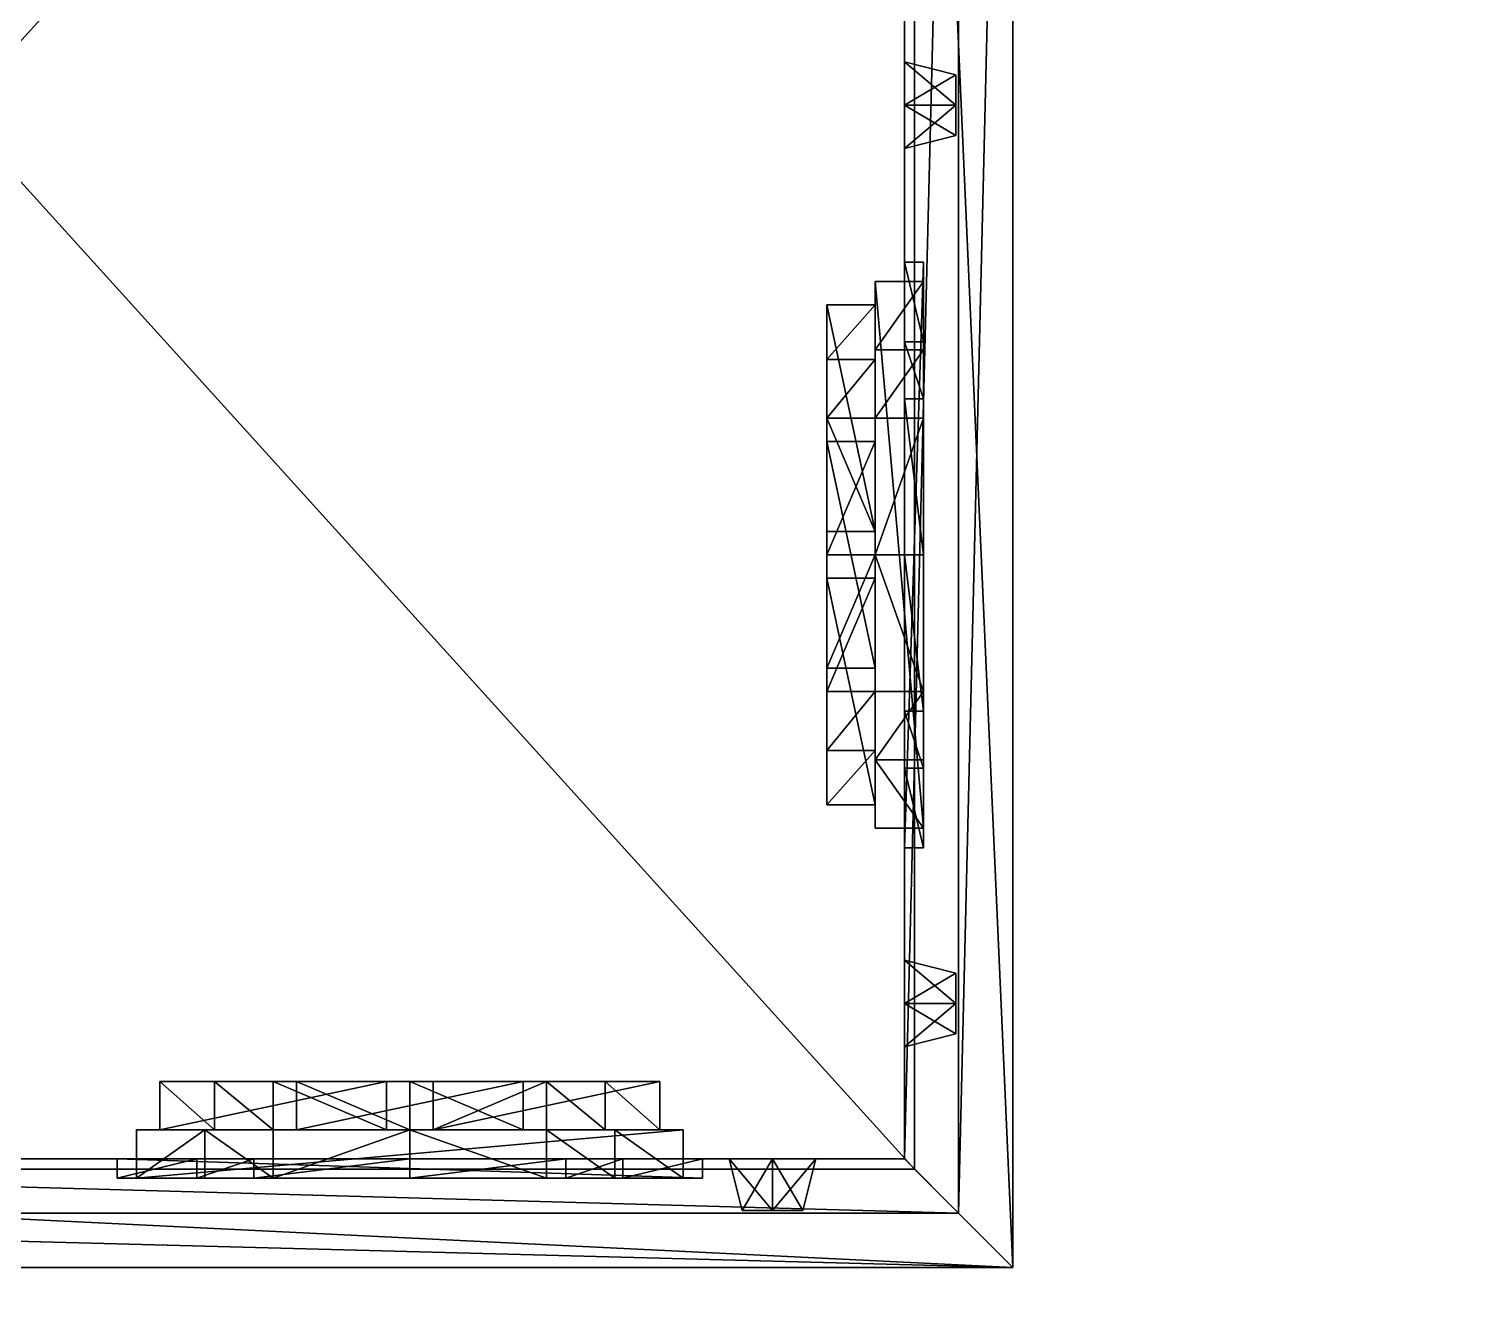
# Model space of a CAD drawing. Header units: metres. Extents: x -124 to 108, y 0 to 201.
# Drawn here: x 44.05 to 45.703, y 48.572 to 50.013 of the extents above; entities that cross this region are included whole.
import ezdxf

# ---------------------------------------------------------------- set-up
doc = ezdxf.new("R2010")
doc.units = ezdxf.units.M
doc.layers.get('0').update_dxf_attribs({"true_color": 0xff5454})

# ---------------------------------------------------------------- blocks, each defined once
blk = doc.blocks.new('embellishment_i')
for p, q in [((0.0492, 0.0984), (0.0492, 0.0837, 0.0587)), ((0, 0.0492), (0.0148, 0.0492, 0.0587)), ((0.0984, 0.0492), (0.0837, 0.0492, 0.0587)), ((0.0492, 0), (0.0492, 0.0148, 0.0587))]:
    blk.add_line(p, q)
at = {"color": 35, "true_color": 0x927150, "extrusion": (0, 0, -1)}
blk.add_circle((-0.0492, 0.0492), 0.0492, dxfattribs=at)
at = {"extrusion": (0, 3.11728e-16, -1)}
blk.add_circle((-0.0492, 0.0492, -0.0587), 0.0344, dxfattribs=at)
at = {"color": 35, "true_color": 0x927150}
mesh = blk.add_polyface(dxfattribs=at)
corners = [(0.0148, 0.0492, 0.0587), (0.0492, 0.0984), (0, 0.0492), (0.0492, 0.0837, 0.0587)]
mesh.append_faces([[corners[k] for k in face] for face in [(0, 1, 2), (1, 0, 3)]], dxfattribs={"vtx0": -1, "color": 35})
mesh = blk.add_polyface(dxfattribs=at)
corners = [(0.0492, 0.0148, 0.0587), (0.0492, 0.0837, 0.0587), (0.0148, 0.0492, 0.0587), (0.0837, 0.0492, 0.0587)]
mesh.append_faces([[corners[k] for k in face] for face in [(0, 1, 2), (1, 0, 3)]], dxfattribs={"vtx0": -1, "color": 35})
mesh = blk.add_polyface(dxfattribs=at)
corners = [(0.0492, 0.0837, 0.0587), (0.0984, 0.0492), (0.0492, 0.0984), (0.0837, 0.0492, 0.0587)]
mesh.append_faces([[corners[k] for k in face] for face in [(0, 1, 2), (1, 0, 3)]], dxfattribs={"vtx0": -1, "color": 35})
mesh = blk.add_polyface(dxfattribs=at)
corners = [(0.0492, 0.0148, 0.0587), (0, 0.0492), (0.0492, 0), (0.0148, 0.0492, 0.0587)]
mesh.append_faces([[corners[k] for k in face] for face in [(0, 1, 2), (1, 0, 3)]], dxfattribs={"vtx0": -1, "color": 35})
mesh = blk.add_polyface(dxfattribs=at)
corners = [(0.0837, 0.0492, 0.0587), (0.0492, 0), (0.0984, 0.0492), (0.0492, 0.0148, 0.0587)]
mesh.append_faces([[corners[k] for k in face] for face in [(0, 1, 2), (1, 0, 3)]], dxfattribs={"vtx0": -1, "color": 35})
blk = doc.blocks.new('window_i')
for p, q in [((0.3326, 1.5005, 0.0217), (0.1553, 1.3478, 0.0217)), ((0.3326, 1.5005), (0.1553, 1.3478)), ((0.5099, 1.3478, 0.0217), (0.3326, 1.5005, 0.0217)), ((0.5099, 1.3478), (0.3326, 1.5005)), ((0.3326, 1.5005), (0.3326, 1.5005, 0.0217)), ((0.1773, 1.3377, 0.0217), (0.3326, 1.4714, 0.0217)), ((0.1773, 1.3377, -0.0332), (0.3326, 1.4714, -0.0332)), ((0.3326, 1.4714, 0.0217), (0.4879, 1.3377, 0.0217)), ((0.3326, 1.4714, 0.0217), (0.3326, 1.4714, -0.0332)), ((0.3326, 1.4714, -0.0332), (0.4879, 1.3377, -0.0332)), ((0.3326, 1.4364, -0.0881), (0.2038, 1.3256, -0.0881)), ((0.3326, 1.4364, -0.0332), (0.2038, 1.3256, -0.0332)), ((0.4614, 1.3256, -0.0332), (0.3326, 1.4364, -0.0332)), ((0.3326, 1.4364, -0.0332), (0.3326, 1.4364, -0.0881)), ((0.4614, 1.3256, -0.0881), (0.3326, 1.4364, -0.0881)), ((0.1553, 1.3478, 0.0217), (0.1553, 1.1242, 0.0217)), ((0.1553, 1.3478), (0.1553, 1.1242)), ((0.1553, 1.3478), (0.1553, 1.3478, 0.0217)), ((0.5099, 1.1242, 0.0217), (0.5099, 1.3478, 0.0217)), ((0.5099, 1.1242), (0.5099, 1.3478)), ((0.5099, 1.3478), (0.5099, 1.3478, 0.0217)), ((0.1773, 1.3377, 0.0217), (0.1773, 1.1022, 0.0217)), ((0.1773, 1.3377, 0.0217), (0.1773, 1.3377, -0.0332)), ((0.1773, 1.3377, -0.0332), (0.1773, 1.1022, -0.0332)), ((0.2038, 1.3256, -0.0881), (0.2038, 1.1287, -0.0881)), ((0.2038, 1.3256, -0.0332), (0.2038, 1.1287, -0.0332)), ((0.2038, 1.3256, -0.0332), (0.2038, 1.3256, -0.0881)), ((0.4614, 1.3256, -0.0332), (0.4614, 1.3256, -0.0881)), ((0.4614, 1.1287, -0.0332), (0.4614, 1.3256, -0.0332)), ((0.4614, 1.1287, -0.0881), (0.4614, 1.3256, -0.0881)), ((0.4879, 1.1022, 0.0217), (0.4879, 1.3377, 0.0217)), ((0.4879, 1.3377, 0.0217), (0.4879, 1.3377, -0.0332)), ((0.4879, 1.1022, -0.0332), (0.4879, 1.3377, -0.0332)), ((0.0905, 1.1242), (0, 1.0337)), ((0.0905, 1.1242, 0.0217), (0, 1.0337, 0.0217)), ((0.0905, 1.1242), (0.0905, 1.1242, 0.0217)), ((0.1553, 1.1242), (0.0905, 1.1242)), ((0.1553, 1.1242, 0.0217), (0.0905, 1.1242, 0.0217)), ((0.1553, 1.1242), (0.1553, 1.1242, 0.0217)), ((0.2038, 1.1287, -0.0332), (0.4614, 1.1287, -0.0332)), ((0.2038, 1.1287, -0.0881), (0.4614, 1.1287, -0.0881)), ((0.2038, 1.1287, -0.0332), (0.2038, 1.1287, -0.0881)), ((0.4614, 1.1287, -0.0332), (0.4614, 1.1287, -0.0881)), ((0.5747, 1.1242, 0.0217), (0.5099, 1.1242, 0.0217)), ((0.5099, 1.1242), (0.5099, 1.1242, 0.0217)), ((0.5747, 1.1242), (0.5099, 1.1242)), ((0.6652, 1.0337, 0.0217), (0.5747, 1.1242, 0.0217)), ((0.5747, 1.1242), (0.5747, 1.1242, 0.0217)), ((0.6652, 1.0337), (0.5747, 1.1242)), ((0.0997, 1.1022, 0.0217), (0.022, 1.0246, 0.0217)), ((0.0997, 1.1022, -0.0332), (0.022, 1.0246, -0.0332)), ((0.1773, 1.1022, 0.0217), (0.0997, 1.1022, 0.0217)), ((0.1773, 1.1022, -0.0332), (0.0997, 1.1022, -0.0332)), ((0.0997, 1.1022, 0.0217), (0.0997, 1.1022, -0.0332)), ((0.1773, 1.1022, 0.0217), (0.1773, 1.1022, -0.0332)), ((0.5656, 1.1022, 0.0217), (0.4879, 1.1022, 0.0217)), ((0.4879, 1.1022, 0.0217), (0.4879, 1.1022, -0.0332)), ((0.5656, 1.1022, -0.0332), (0.4879, 1.1022, -0.0332)), ((0.5656, 1.1022, 0.0217), (0.6432, 1.0246, 0.0217)), ((0.5656, 1.1022, 0.0217), (0.5656, 1.1022, -0.0332)), ((0.5656, 1.1022, -0.0332), (0.6432, 1.0246, -0.0332)), ((0.1106, 1.0757, -0.0881), (0.0485, 1.0136, -0.0881)), ((0.1106, 1.0757, -0.0332), (0.0485, 1.0136, -0.0332)), ((0.1773, 1.0757, -0.0332), (0.1106, 1.0757, -0.0332)), ((0.1106, 1.0757, -0.0332), (0.1106, 1.0757, -0.0881)), ((0.1773, 1.0757, -0.0881), (0.1106, 1.0757, -0.0881)), ((0.1773, 1.0757, -0.0332), (0.1773, 1.0757, -0.0881)), ((0.3061, 1.0757, -0.0881), (0.1773, 1.0757, -0.0881)), ((0.3061, 1.0757, -0.0332), (0.1773, 1.0757, -0.0332)), ((0.3061, 0.1236, -0.0881), (0.3061, 1.0757, -0.0881)), ((0.3061, 1.0757, -0.0332), (0.3061, 1.0757, -0.0881)), ((0.3061, 0.1236, -0.0332), (0.3061, 1.0757, -0.0332)), ((0.3591, 1.0757, -0.0881), (0.3591, 0.1236, -0.0881)), ((0.3591, 1.0757, -0.0332), (0.3591, 1.0757, -0.0881)), ((0.4879, 1.0757, -0.0881), (0.3591, 1.0757, -0.0881)), ((0.4879, 1.0757, -0.0332), (0.3591, 1.0757, -0.0332)), ((0.5546, 1.0757, -0.0881), (0.4879, 1.0757, -0.0881)), ((0.4879, 1.0757, -0.0332), (0.4879, 1.0757, -0.0881)), ((0.5546, 1.0757, -0.0332), (0.4879, 1.0757, -0.0332)), ((0.6167, 1.0136, -0.0332), (0.5546, 1.0757, -0.0332)), ((0.5546, 1.0757, -0.0332), (0.5546, 1.0757, -0.0881)), ((0.6167, 1.0136, -0.0881), (0.5546, 1.0757, -0.0881)), ((0, 1.0337), (0, 1.0337, 0.0217)), ((0, 1.0337, 0.0217), (0, 0, 0.0217)), ((0, 1.0337), (0, 0)), ((0.6652, 0, 0.0217), (0.6652, 1.0337, 0.0217)), ((0.6652, 0), (0.6652, 1.0337)), ((0.6652, 1.0337), (0.6652, 1.0337, 0.0217)), ((0.022, 1.0246, 0.0217), (0.022, 0.0971, 0.0217)), ((0.022, 1.0246, 0.0217), (0.022, 1.0246, -0.0332)), ((0.022, 1.0246, -0.0332), (0.022, 0.0971, -0.0332)), ((0.0485, 1.0136, -0.0881), (0.0485, 0.1236, -0.0881)), ((0.0485, 1.0136, -0.0332), (0.0485, 1.0136, -0.0881)), ((0.0485, 1.0136, -0.0332), (0.0485, 0.1236, -0.0332)), ((0.6167, 1.0136, -0.0332), (0.6167, 1.0136, -0.0881)), ((0.6167, 0.1236, -0.0332), (0.6167, 1.0136, -0.0332)), ((0.6167, 0.1236, -0.0881), (0.6167, 1.0136, -0.0881)), ((0.6432, 0.0971, 0.0217), (0.6432, 1.0246, 0.0217)), ((0.6432, 1.0246, 0.0217), (0.6432, 1.0246, -0.0332)), ((0.6432, 0.0971, -0.0332), (0.6432, 1.0246, -0.0332)), ((0.0485, 0.1236, -0.0881), (0.3061, 0.1236, -0.0881)), ((0.0485, 0.1236, -0.0332), (0.3061, 0.1236, -0.0332)), ((0.0485, 0.1236, -0.0332), (0.0485, 0.1236, -0.0881)), ((0.3061, 0.1236, -0.0332), (0.3061, 0.1236, -0.0881)), ((0.3591, 0.1236, -0.0332), (0.3591, 0.1236, -0.0881)), ((0.3591, 0.1236, -0.0881), (0.6167, 0.1236, -0.0881)), ((0.3591, 0.1236, -0.0332), (0.6167, 0.1236, -0.0332)), ((0.6167, 0.1236, -0.0332), (0.6167, 0.1236, -0.0881)), ((0.022, 0.0971, 0.0217), (0.6432, 0.0971, 0.0217)), ((0.022, 0.0971, 0.0217), (0.022, 0.0971, -0.0332)), ((0.022, 0.0971, -0.0332), (0.6432, 0.0971, -0.0332)), ((0.6432, 0.0971, 0.0217), (0.6432, 0.0971, -0.0332)), ((0, 0, 0.0217), (0.6652, 0, 0.0217)), ((0, 0), (0, 0, 0.0217)), ((0, 0), (0.6652, 0)), ((0.6652, 0), (0.6652, 0, 0.0217))]:
    blk.add_line(p, q)
at = {"color": 29, "true_color": 0x423123}
blk.add_line((0.3591, 1.0757, -0.0332), (0.3591, 0.1236, -0.0332), dxfattribs=at)
at = {"color": 45, "true_color": 0xaa8f5f}
mesh = blk.add_polyface(dxfattribs=at)
corners = [(0, 0, 0.0217), (0.022, 0.0971, 0.0217), (0, 1.0337, 0.0217), (0.6652, 0, 0.0217), (0.6432, 0.0971, 0.0217), (0.6432, 1.0246, 0.0217), (0.4879, 1.1022, 0.0217), (0.5099, 1.1242, 0.0217), (0.4879, 1.3377, 0.0217), (0.5656, 1.1022, 0.0217), (0.5747, 1.1242, 0.0217), (0.6652, 1.0337, 0.0217), (0.022, 1.0246, 0.0217), (0.0905, 1.1242, 0.0217), (0.0997, 1.1022, 0.0217), (0.1553, 1.1242, 0.0217), (0.1773, 1.1022, 0.0217), (0.1553, 1.3478, 0.0217), (0.1773, 1.3377, 0.0217), (0.3326, 1.5005, 0.0217), (0.3326, 1.4714, 0.0217), (0.5099, 1.3478, 0.0217)]
mesh.append_faces([[corners[k] for k in face] for face in [(0, 1, 2), (1, 3, 4), (4, 3, 5), (6, 7, 8), (7, 9, 10), (10, 5, 11), (11, 5, 3), (2, 12, 13), (12, 2, 1), (13, 14, 15), (15, 16, 17), (17, 18, 19), (19, 8, 21), (21, 8, 7)]], dxfattribs={"vtx0": -1, "vtx1": -1, "color": 45})
mesh.append_faces([[corners[k] for k in face] for face in [(1, 0, 3), (7, 6, 9), (10, 9, 5), (13, 12, 14), (15, 14, 16), (17, 16, 18), (19, 18, 20), (19, 20, 8)]], dxfattribs={"vtx0": -1, "vtx2": -1, "color": 45})
mesh = blk.add_polyface(dxfattribs=at)
corners = [(0.1553, 1.3478, 0.0217), (0.3326, 1.5005), (0.1553, 1.3478), (0.3326, 1.5005, 0.0217)]
mesh.append_faces([[corners[k] for k in face] for face in [(0, 1, 2), (1, 0, 3)]], dxfattribs={"vtx0": -1, "color": 45})
mesh = blk.add_polyface(dxfattribs=at)
corners = [(0.3326, 1.5005, 0.0217), (0.5099, 1.3478), (0.3326, 1.5005), (0.5099, 1.3478, 0.0217)]
mesh.append_faces([[corners[k] for k in face] for face in [(0, 1, 2), (1, 0, 3)]], dxfattribs={"vtx0": -1, "color": 45})
at = {"color": 29, "true_color": 0x423123}
mesh = blk.add_polyface(dxfattribs=at)
corners = [(0.0485, 1.0136, -0.0332), (0.0997, 1.1022, -0.0332), (0.022, 1.0246, -0.0332), (0.1106, 1.0757, -0.0332), (0.1773, 1.1022, -0.0332), (0.1773, 1.0757, -0.0332), (0.3061, 1.0757, -0.0332), (0.2038, 1.1287, -0.0332), (0.1773, 1.3377, -0.0332), (0.4614, 1.1287, -0.0332), (0.3591, 1.0757, -0.0332), (0.3591, 0.1236, -0.0332), (0.4879, 1.0757, -0.0332), (0.4614, 1.3256, -0.0332), (0.022, 0.0971, -0.0332), (0.0485, 0.1236, -0.0332), (0.6432, 0.0971, -0.0332), (0.3061, 0.1236, -0.0332), (0.6167, 0.1236, -0.0332), (0.6167, 1.0136, -0.0332), (0.5546, 1.0757, -0.0332), (0.4879, 1.1022, -0.0332), (0.5656, 1.1022, -0.0332), (0.6432, 1.0246, -0.0332), (0.2038, 1.3256, -0.0332), (0.3326, 1.4714, -0.0332), (0.3326, 1.4364, -0.0332), (0.4879, 1.3377, -0.0332)]
mesh.append_faces([[corners[k] for k in face] for face in [(1, 3, 4), (4, 7, 8), (7, 6, 9), (10, 6, 11), (9, 12, 13), (14, 15, 2), (15, 16, 17), (17, 11, 6), (11, 16, 18), (18, 16, 19), (20, 21, 12), (21, 20, 22), (22, 19, 23), (23, 19, 16), (8, 24, 25), (24, 8, 7), (25, 13, 27), (27, 12, 21)]], dxfattribs={"vtx0": -1, "vtx1": -1, "color": 29})
mesh.append_faces([[corners[k] for k in face] for face in [(4, 6, 7), (9, 6, 10), (17, 16, 11), (27, 13, 12)]], dxfattribs={"vtx0": -1, "vtx1": -1, "vtx2": -1, "color": 29})
mesh.append_faces([[corners[k] for k in face] for face in [(0, 1, 2), (1, 0, 3), (4, 3, 5), (4, 5, 6), (9, 10, 12), (15, 14, 16), (2, 15, 0), (22, 20, 19), (25, 24, 26), (25, 26, 13)]], dxfattribs={"vtx0": -1, "vtx2": -1, "color": 29})
at = {"color": 45, "true_color": 0xaa8f5f}
mesh = blk.add_polyface(dxfattribs=at)
corners = [(0.3326, 1.4714, -0.0332), (0.1773, 1.3377, 0.0217), (0.1773, 1.3377, -0.0332), (0.3326, 1.4714, 0.0217)]
mesh.append_faces([[corners[k] for k in face] for face in [(0, 1, 2), (1, 0, 3)]], dxfattribs={"vtx0": -1, "color": 45})
mesh = blk.add_polyface(dxfattribs=at)
corners = [(0.4879, 1.3377, 0.0217), (0.3326, 1.4714, -0.0332), (0.4879, 1.3377, -0.0332), (0.3326, 1.4714, 0.0217)]
mesh.append_faces([[corners[k] for k in face] for face in [(0, 1, 2), (1, 0, 3)]], dxfattribs={"vtx0": -1, "color": 45})
at = {"color": 28, "true_color": 0x130f0a}
mesh = blk.add_polyface(dxfattribs=at)
corners = [(0.4614, 1.1287, -0.0881), (0.2038, 1.3256, -0.0881), (0.2038, 1.1287, -0.0881), (0.3326, 1.4364, -0.0881), (0.4614, 1.3256, -0.0881)]
mesh.append_faces([[corners[k] for k in face] for face in [(0, 1, 2), (3, 0, 4)]], dxfattribs={"vtx0": -1, "color": 28})
mesh.append_faces([[corners[k] for k in face] for face in [(1, 0, 3)]], dxfattribs={"vtx0": -1, "vtx1": -1, "color": 28})
at = {"color": 29, "true_color": 0x423123}
mesh = blk.add_polyface(dxfattribs=at)
corners = [(0.3326, 1.4364, -0.0332), (0.2038, 1.3256, -0.0881), (0.3326, 1.4364, -0.0881), (0.2038, 1.3256, -0.0332)]
mesh.append_faces([[corners[k] for k in face] for face in [(0, 1, 2), (1, 0, 3)]], dxfattribs={"vtx0": -1, "color": 29})
mesh = blk.add_polyface(dxfattribs=at)
corners = [(0.4614, 1.3256, -0.0332), (0.3326, 1.4364, -0.0881), (0.4614, 1.3256, -0.0881), (0.3326, 1.4364, -0.0332)]
mesh.append_faces([[corners[k] for k in face] for face in [(0, 1, 2), (1, 0, 3)]], dxfattribs={"vtx0": -1, "color": 29})
at = {"color": 45, "true_color": 0xaa8f5f}
mesh = blk.add_polyface(dxfattribs=at)
corners = [(0.1553, 1.3478, 0.0217), (0.1553, 1.1242), (0.1553, 1.1242, 0.0217), (0.1553, 1.3478)]
mesh.append_faces([[corners[k] for k in face] for face in [(0, 1, 2), (1, 0, 3)]], dxfattribs={"vtx0": -1, "color": 45})
mesh = blk.add_polyface(dxfattribs=at)
corners = [(0.5099, 1.3478), (0.5099, 1.1242, 0.0217), (0.5099, 1.1242), (0.5099, 1.3478, 0.0217)]
mesh.append_faces([[corners[k] for k in face] for face in [(0, 1, 2), (1, 0, 3)]], dxfattribs={"vtx0": -1, "color": 45})
mesh = blk.add_polyface(dxfattribs=at)
corners = [(0.1773, 1.3377, -0.0332), (0.1773, 1.1022, 0.0217), (0.1773, 1.1022, -0.0332), (0.1773, 1.3377, 0.0217)]
mesh.append_faces([[corners[k] for k in face] for face in [(0, 1, 2), (1, 0, 3)]], dxfattribs={"vtx0": -1, "color": 45})
at = {"color": 29, "true_color": 0x423123}
mesh = blk.add_polyface(dxfattribs=at)
corners = [(0.2038, 1.3256, -0.0881), (0.2038, 1.1287, -0.0332), (0.2038, 1.1287, -0.0881), (0.2038, 1.3256, -0.0332)]
mesh.append_faces([[corners[k] for k in face] for face in [(0, 1, 2), (1, 0, 3)]], dxfattribs={"vtx0": -1, "color": 29})
mesh = blk.add_polyface(dxfattribs=at)
corners = [(0.4614, 1.3256, -0.0332), (0.4614, 1.1287, -0.0881), (0.4614, 1.1287, -0.0332), (0.4614, 1.3256, -0.0881)]
mesh.append_faces([[corners[k] for k in face] for face in [(0, 1, 2), (1, 0, 3)]], dxfattribs={"vtx0": -1, "color": 29})
at = {"color": 45, "true_color": 0xaa8f5f}
mesh = blk.add_polyface(dxfattribs=at)
corners = [(0.4879, 1.3377, 0.0217), (0.4879, 1.1022, -0.0332), (0.4879, 1.1022, 0.0217), (0.4879, 1.3377, -0.0332)]
mesh.append_faces([[corners[k] for k in face] for face in [(0, 1, 2), (1, 0, 3)]], dxfattribs={"vtx0": -1, "color": 45})
mesh = blk.add_polyface(dxfattribs=at)
corners = [(0, 1.0337, 0.0217), (0.0905, 1.1242), (0, 1.0337), (0.0905, 1.1242, 0.0217)]
mesh.append_faces([[corners[k] for k in face] for face in [(0, 1, 2), (1, 0, 3)]], dxfattribs={"vtx0": -1, "color": 45})
mesh = blk.add_polyface(dxfattribs=at)
corners = [(0.0905, 1.1242, 0.0217), (0.1553, 1.1242), (0.0905, 1.1242), (0.1553, 1.1242, 0.0217)]
mesh.append_faces([[corners[k] for k in face] for face in [(0, 1, 2), (1, 0, 3)]], dxfattribs={"vtx0": -1, "color": 45})
at = {"color": 29, "true_color": 0x423123}
mesh = blk.add_polyface(dxfattribs=at)
corners = [(0.2038, 1.1287, -0.0332), (0.4614, 1.1287, -0.0881), (0.2038, 1.1287, -0.0881), (0.4614, 1.1287, -0.0332)]
mesh.append_faces([[corners[k] for k in face] for face in [(0, 1, 2), (1, 0, 3)]], dxfattribs={"vtx0": -1, "color": 29})
at = {"color": 45, "true_color": 0xaa8f5f}
mesh = blk.add_polyface(dxfattribs=at)
corners = [(0.5099, 1.1242, 0.0217), (0.5747, 1.1242), (0.5099, 1.1242), (0.5747, 1.1242, 0.0217)]
mesh.append_faces([[corners[k] for k in face] for face in [(0, 1, 2), (1, 0, 3)]], dxfattribs={"vtx0": -1, "color": 45})
mesh = blk.add_polyface(dxfattribs=at)
corners = [(0.5747, 1.1242, 0.0217), (0.6652, 1.0337), (0.5747, 1.1242), (0.6652, 1.0337, 0.0217)]
mesh.append_faces([[corners[k] for k in face] for face in [(0, 1, 2), (1, 0, 3)]], dxfattribs={"vtx0": -1, "color": 45})
mesh = blk.add_polyface(dxfattribs=at)
corners = [(0.0997, 1.1022, -0.0332), (0.022, 1.0246, 0.0217), (0.022, 1.0246, -0.0332), (0.0997, 1.1022, 0.0217)]
mesh.append_faces([[corners[k] for k in face] for face in [(0, 1, 2), (1, 0, 3)]], dxfattribs={"vtx0": -1, "color": 45})
mesh = blk.add_polyface(dxfattribs=at)
corners = [(0.1773, 1.1022, 0.0217), (0.0997, 1.1022, -0.0332), (0.1773, 1.1022, -0.0332), (0.0997, 1.1022, 0.0217)]
mesh.append_faces([[corners[k] for k in face] for face in [(0, 1, 2), (1, 0, 3)]], dxfattribs={"vtx0": -1, "color": 45})
mesh = blk.add_polyface(dxfattribs=at)
corners = [(0.5656, 1.1022, 0.0217), (0.4879, 1.1022, -0.0332), (0.5656, 1.1022, -0.0332), (0.4879, 1.1022, 0.0217)]
mesh.append_faces([[corners[k] for k in face] for face in [(0, 1, 2), (1, 0, 3)]], dxfattribs={"vtx0": -1, "color": 45})
mesh = blk.add_polyface(dxfattribs=at)
corners = [(0.6432, 1.0246, 0.0217), (0.5656, 1.1022, -0.0332), (0.6432, 1.0246, -0.0332), (0.5656, 1.1022, 0.0217)]
mesh.append_faces([[corners[k] for k in face] for face in [(0, 1, 2), (1, 0, 3)]], dxfattribs={"vtx0": -1, "color": 45})
at = {"color": 28, "true_color": 0x130f0a}
mesh = blk.add_polyface(dxfattribs=at)
corners = [(0.3061, 0.1236, -0.0881), (0.0485, 1.0136, -0.0881), (0.0485, 0.1236, -0.0881), (0.1106, 1.0757, -0.0881), (0.1773, 1.0757, -0.0881), (0.3061, 1.0757, -0.0881)]
mesh.append_faces([[corners[k] for k in face] for face in [(0, 1, 2), (4, 0, 5)]], dxfattribs={"vtx0": -1, "color": 28})
mesh.append_faces([[corners[k] for k in face] for face in [(1, 0, 3), (3, 0, 4)]], dxfattribs={"vtx0": -1, "vtx1": -1, "color": 28})
at = {"color": 29, "true_color": 0x423123}
mesh = blk.add_polyface(dxfattribs=at)
corners = [(0.1106, 1.0757, -0.0332), (0.0485, 1.0136, -0.0881), (0.1106, 1.0757, -0.0881), (0.0485, 1.0136, -0.0332)]
mesh.append_faces([[corners[k] for k in face] for face in [(0, 1, 2), (1, 0, 3)]], dxfattribs={"vtx0": -1, "color": 29})
mesh = blk.add_polyface(dxfattribs=at)
corners = [(0.1773, 1.0757, -0.0332), (0.1106, 1.0757, -0.0881), (0.1773, 1.0757, -0.0881), (0.1106, 1.0757, -0.0332)]
mesh.append_faces([[corners[k] for k in face] for face in [(0, 1, 2), (1, 0, 3)]], dxfattribs={"vtx0": -1, "color": 29})
mesh = blk.add_polyface(dxfattribs=at)
corners = [(0.3061, 1.0757, -0.0332), (0.1773, 1.0757, -0.0881), (0.3061, 1.0757, -0.0881), (0.1773, 1.0757, -0.0332)]
mesh.append_faces([[corners[k] for k in face] for face in [(0, 1, 2), (1, 0, 3)]], dxfattribs={"vtx0": -1, "color": 29})
mesh = blk.add_polyface(dxfattribs=at)
corners = [(0.3061, 1.0757, -0.0332), (0.3061, 0.1236, -0.0881), (0.3061, 0.1236, -0.0332), (0.3061, 1.0757, -0.0881)]
mesh.append_faces([[corners[k] for k in face] for face in [(0, 1, 2), (1, 0, 3)]], dxfattribs={"vtx0": -1, "color": 29})
mesh = blk.add_polyface(dxfattribs=at)
corners = [(0.3591, 1.0757, -0.0881), (0.3591, 0.1236, -0.0332), (0.3591, 0.1236, -0.0881), (0.3591, 1.0757, -0.0332)]
mesh.append_faces([[corners[k] for k in face] for face in [(0, 1, 2), (1, 0, 3)]], dxfattribs={"vtx0": -1, "color": 29})
at = {"color": 28, "true_color": 0x130f0a}
mesh = blk.add_polyface(dxfattribs=at)
corners = [(0.6167, 0.1236, -0.0881), (0.3591, 1.0757, -0.0881), (0.3591, 0.1236, -0.0881), (0.4879, 1.0757, -0.0881), (0.5546, 1.0757, -0.0881), (0.6167, 1.0136, -0.0881)]
mesh.append_faces([[corners[k] for k in face] for face in [(0, 1, 2), (4, 0, 5)]], dxfattribs={"vtx0": -1, "color": 28})
mesh.append_faces([[corners[k] for k in face] for face in [(1, 0, 3), (3, 0, 4)]], dxfattribs={"vtx0": -1, "vtx1": -1, "color": 28})
at = {"color": 29, "true_color": 0x423123}
mesh = blk.add_polyface(dxfattribs=at)
corners = [(0.4879, 1.0757, -0.0881), (0.3591, 1.0757, -0.0332), (0.3591, 1.0757, -0.0881), (0.4879, 1.0757, -0.0332)]
mesh.append_faces([[corners[k] for k in face] for face in [(0, 1, 2), (1, 0, 3)]], dxfattribs={"vtx0": -1, "color": 29})
mesh = blk.add_polyface(dxfattribs=at)
corners = [(0.5546, 1.0757, -0.0332), (0.4879, 1.0757, -0.0881), (0.5546, 1.0757, -0.0881), (0.4879, 1.0757, -0.0332)]
mesh.append_faces([[corners[k] for k in face] for face in [(0, 1, 2), (1, 0, 3)]], dxfattribs={"vtx0": -1, "color": 29})
mesh = blk.add_polyface(dxfattribs=at)
corners = [(0.6167, 1.0136, -0.0332), (0.5546, 1.0757, -0.0881), (0.6167, 1.0136, -0.0881), (0.5546, 1.0757, -0.0332)]
mesh.append_faces([[corners[k] for k in face] for face in [(0, 1, 2), (1, 0, 3)]], dxfattribs={"vtx0": -1, "color": 29})
at = {"color": 45, "true_color": 0xaa8f5f}
mesh = blk.add_polyface(dxfattribs=at)
corners = [(0, 1.0337, 0.0217), (0, 0), (0, 0, 0.0217), (0, 1.0337)]
mesh.append_faces([[corners[k] for k in face] for face in [(0, 1, 2), (1, 0, 3)]], dxfattribs={"vtx0": -1, "color": 45})
mesh = blk.add_polyface(dxfattribs=at)
corners = [(0.6652, 1.0337), (0.6652, 0, 0.0217), (0.6652, 0), (0.6652, 1.0337, 0.0217)]
mesh.append_faces([[corners[k] for k in face] for face in [(0, 1, 2), (1, 0, 3)]], dxfattribs={"vtx0": -1, "color": 45})
mesh = blk.add_polyface(dxfattribs=at)
corners = [(0.022, 1.0246, -0.0332), (0.022, 0.0971, 0.0217), (0.022, 0.0971, -0.0332), (0.022, 1.0246, 0.0217)]
mesh.append_faces([[corners[k] for k in face] for face in [(0, 1, 2), (1, 0, 3)]], dxfattribs={"vtx0": -1, "color": 45})
at = {"color": 29, "true_color": 0x423123}
mesh = blk.add_polyface(dxfattribs=at)
corners = [(0.0485, 1.0136, -0.0881), (0.0485, 0.1236, -0.0332), (0.0485, 0.1236, -0.0881), (0.0485, 1.0136, -0.0332)]
mesh.append_faces([[corners[k] for k in face] for face in [(0, 1, 2), (1, 0, 3)]], dxfattribs={"vtx0": -1, "color": 29})
mesh = blk.add_polyface(dxfattribs=at)
corners = [(0.6167, 1.0136, -0.0332), (0.6167, 0.1236, -0.0881), (0.6167, 0.1236, -0.0332), (0.6167, 1.0136, -0.0881)]
mesh.append_faces([[corners[k] for k in face] for face in [(0, 1, 2), (1, 0, 3)]], dxfattribs={"vtx0": -1, "color": 29})
at = {"color": 45, "true_color": 0xaa8f5f}
mesh = blk.add_polyface(dxfattribs=at)
corners = [(0.6432, 1.0246, 0.0217), (0.6432, 0.0971, -0.0332), (0.6432, 0.0971, 0.0217), (0.6432, 1.0246, -0.0332)]
mesh.append_faces([[corners[k] for k in face] for face in [(0, 1, 2), (1, 0, 3)]], dxfattribs={"vtx0": -1, "color": 45})
at = {"color": 29, "true_color": 0x423123}
mesh = blk.add_polyface(dxfattribs=at)
corners = [(0.0485, 0.1236, -0.0332), (0.3061, 0.1236, -0.0881), (0.0485, 0.1236, -0.0881), (0.3061, 0.1236, -0.0332)]
mesh.append_faces([[corners[k] for k in face] for face in [(0, 1, 2), (1, 0, 3)]], dxfattribs={"vtx0": -1, "color": 29})
mesh = blk.add_polyface(dxfattribs=at)
corners = [(0.3591, 0.1236, -0.0332), (0.6167, 0.1236, -0.0881), (0.3591, 0.1236, -0.0881), (0.6167, 0.1236, -0.0332)]
mesh.append_faces([[corners[k] for k in face] for face in [(0, 1, 2), (1, 0, 3)]], dxfattribs={"vtx0": -1, "color": 29})
at = {"color": 45, "true_color": 0xaa8f5f}
mesh = blk.add_polyface(dxfattribs=at)
corners = [(0.022, 0.0971, 0.0217), (0.6432, 0.0971, -0.0332), (0.022, 0.0971, -0.0332), (0.6432, 0.0971, 0.0217)]
mesh.append_faces([[corners[k] for k in face] for face in [(0, 1, 2), (1, 0, 3)]], dxfattribs={"vtx0": -1, "color": 45})
mesh = blk.add_polyface(dxfattribs=at)
corners = [(0.6652, 0, 0.0217), (0, 0), (0.6652, 0), (0, 0, 0.0217)]
mesh.append_faces([[corners[k] for k in face] for face in [(0, 1, 2), (1, 0, 3)]], dxfattribs={"vtx0": -1, "color": 45})
blk = doc.blocks.new('roof_element_ii')
at = {"color": 35, "true_color": 0x927150}
for p, q in [((2.4008, 0, 1.8177), (2.4008, 2.6278, 1.8177)), ((2.4008, 0, 1.8939), (2.4008, 2.6278, 1.8939)), ((2.3392, 0.0616, 1.8177), (2.3392, 2.5662, 1.8177)), ((2.3392, 0.0616, 1.7179), (2.3392, 2.5662, 1.7179)), ((2.289, 0.1118, 1.8304), (2.289, 2.516, 1.8304)), ((2.289, 0.1118, 1.8939), (2.289, 2.516, 1.8939)), ((2.2775, 0.1233, 1.7179), (2.2775, 2.5045, 1.7179)), ((0.1233, 0.1233, 1.7179), (2.2775, 0.1233, 1.7179)), ((0.1118, 0.1118, 1.8304), (2.289, 0.1118, 1.8304)), ((0.1118, 0.1118, 1.8939), (2.289, 0.1118, 1.8939)), ((2.289, 0.1118, 1.8939), (2.289, 0.1118, 1.8304)), ((0.0616, 0.0616, 1.7179), (2.3392, 0.0616, 1.7179)), ((0.0616, 0.0616, 1.8177), (2.3392, 0.0616, 1.8177)), ((2.3392, 0.0616, 1.7179), (2.3392, 0.0616, 1.8177)), ((0, 0, 1.8939), (2.4008, 0, 1.8939)), ((0, 0, 1.8177), (2.4008, 0, 1.8177)), ((2.4008, 0, 1.8177), (2.4008, 0, 1.8939))]:
    blk.add_line(p, q, dxfattribs=at)
for p, q in [((2.2775, 2.5045), (2.2775, 0.1233)), ((2.2775, 0.1233), (0.1233, 0.1233)), ((2.2775, 0.1233), (2.2775, 0.1233, 1.7179))]:
    blk.add_line(p, q)
at = {"extrusion": (1, 0, 0)}
for p in [(1.2716, 1.5637, 2.2775), (1.2716, 1.2208, 2.2775), (0.2508, 1.5621, 2.2775), (0.2508, 1.2208, 2.2775)]:
    blk.add_blockref('embellishment_i', p, dxfattribs=at)
at = {"extrusion": (1, 5.55112e-16, 0), "rotation": 360}
blk.add_blockref('window_i', (0.477, 0.208, 2.2775), dxfattribs=at)
at = {"extrusion": (-1.11022e-16, -1, -9.86076e-32), "rotation": 360}
blk.add_blockref('window_i', (1.3827, 0.208, -0.1233), dxfattribs=at)
at = {"extrusion": (0, -1, 0)}
for p in [(2.0784, 1.2208, -0.1233), (2.0784, 1.565, -0.1233)]:
    blk.add_blockref('embellishment_i', p, dxfattribs=at)
at = {"color": 35, "true_color": 0x927150}
mesh = blk.add_polyface(dxfattribs=at)
corners = [(0, 2.6278, 1.8177), (0.0616, 2.5662, 1.8177), (0, 0, 1.8177), (2.4008, 2.6278, 1.8177), (2.3392, 2.5662, 1.8177), (2.3392, 0.0616, 1.8177), (0.0616, 0.0616, 1.8177), (2.4008, 0, 1.8177)]
mesh.append_faces([[corners[k] for k in face] for face in [(0, 1, 2), (1, 3, 4), (4, 3, 5), (2, 6, 7), (6, 2, 1), (7, 5, 3)]], dxfattribs={"vtx0": -1, "vtx1": -1, "color": 35})
mesh.append_faces([[corners[k] for k in face] for face in [(1, 0, 3), (7, 6, 5)]], dxfattribs={"vtx0": -1, "vtx2": -1, "color": 35})
mesh = blk.add_polyface(dxfattribs=at)
corners = [(0, 0, 1.8939), (0.1118, 0.1118, 1.8939), (0, 2.6278, 1.8939), (2.4008, 0, 1.8939), (2.289, 0.1118, 1.8939), (2.289, 2.516, 1.8939), (0.1118, 2.516, 1.8939), (2.4008, 2.6278, 1.8939)]
mesh.append_faces([[corners[k] for k in face] for face in [(0, 1, 2), (1, 3, 4), (4, 3, 5), (2, 6, 7), (6, 2, 1), (7, 5, 3)]], dxfattribs={"vtx0": -1, "vtx1": -1, "color": 35})
mesh.append_faces([[corners[k] for k in face] for face in [(1, 0, 3), (7, 6, 5)]], dxfattribs={"vtx0": -1, "vtx2": -1, "color": 35})
mesh = blk.add_polyface(dxfattribs=at)
corners = [(2.4008, 2.6278, 1.8177), (2.4008, 0, 1.8939), (2.4008, 0, 1.8177), (2.4008, 2.6278, 1.8939)]
mesh.append_faces([[corners[k] for k in face] for face in [(0, 1, 2), (1, 0, 3)]], dxfattribs={"vtx0": -1, "color": 35})
mesh = blk.add_polyface(dxfattribs=at)
corners = [(0.0616, 2.5662, 1.7179), (0.1233, 2.5045, 1.7179), (0.0616, 0.0616, 1.7179), (2.3392, 2.5662, 1.7179), (2.2775, 2.5045, 1.7179), (2.2775, 0.1233, 1.7179), (0.1233, 0.1233, 1.7179), (2.3392, 0.0616, 1.7179)]
mesh.append_faces([[corners[k] for k in face] for face in [(0, 1, 2), (1, 3, 4), (4, 3, 5), (2, 6, 7), (6, 2, 1), (7, 5, 3)]], dxfattribs={"vtx0": -1, "vtx1": -1, "color": 35})
mesh.append_faces([[corners[k] for k in face] for face in [(1, 0, 3), (7, 6, 5)]], dxfattribs={"vtx0": -1, "vtx2": -1, "color": 35})
mesh = blk.add_polyface(dxfattribs=at)
corners = [(2.3392, 2.5662, 1.7179), (2.3392, 0.0616, 1.8177), (2.3392, 0.0616, 1.7179), (2.3392, 2.5662, 1.8177)]
mesh.append_faces([[corners[k] for k in face] for face in [(0, 1, 2), (1, 0, 3)]], dxfattribs={"vtx0": -1, "color": 35})
at = {"color": 45, "true_color": 0xaa8f5f}
mesh = blk.add_polyface(dxfattribs=at)
corners = [(2.289, 0.1118, 1.8304), (0.1118, 2.516, 1.8304), (0.1118, 0.1118, 1.8304), (2.289, 2.516, 1.8304)]
mesh.append_faces([[corners[k] for k in face] for face in [(0, 1, 2), (1, 0, 3)]], dxfattribs={"vtx0": -1, "color": 45})
at = {"color": 35, "true_color": 0x927150}
mesh = blk.add_polyface(dxfattribs=at)
corners = [(2.289, 2.516, 1.8939), (2.289, 0.1118, 1.8304), (2.289, 0.1118, 1.8939), (2.289, 2.516, 1.8304)]
mesh.append_faces([[corners[k] for k in face] for face in [(0, 1, 2), (1, 0, 3)]], dxfattribs={"vtx0": -1, "color": 35})
at = {"color": 253, "true_color": 0xc0ab91}
mesh = blk.add_polyface(dxfattribs=at)
corners = [(2.2775, 2.5045), (0.1233, 0.1233), (0.1233, 2.5045), (2.2775, 0.1233)]
mesh.append_faces([[corners[k] for k in face] for face in [(0, 1, 2), (1, 0, 3)]], dxfattribs={"vtx0": -1, "color": 253})
mesh = blk.add_polyface(dxfattribs=at)
corners = [(2.2775, 1.0517, 1.3323), (2.2775, 0.987, 1.5558), (2.2775, 0.987, 1.3323), (2.2775, 2.0296, 1.3323), (2.2775, 1.9649, 1.5558), (2.2775, 1.9649, 1.3323), (2.2775, 0.1233), (2.2775, 0.477, 0.208), (2.2775, 0.1233, 1.7179), (2.2775, 2.5045), (2.2775, 0.2508, 1.27), (2.2775, 0.3001, 1.2208), (2.2775, 0.3493, 1.27), (2.2775, 0.3493, 1.6113), (2.2775, 1.1422, 0.208), (2.2775, 1.4549, 0.208), (2.2775, 1.1422, 1.2417), (2.2775, 1.2716, 1.27), (2.2775, 1.3208, 1.2208), (2.2775, 1.37, 1.27), (2.2775, 1.37, 1.6129), (2.2775, 2.1201, 0.208), (2.2775, 2.1201, 1.2417), (2.2775, 2.1654, 1.6129), (2.2775, 2.3606, 1.6129), (2.2775, 2.4098, 1.5637), (2.2775, 2.4591, 1.6129), (2.2775, 0.8096, 1.7085), (2.2775, 2.5045, 1.7179), (2.2775, 0.3001, 1.6605), (2.2775, 0.2508, 1.6113), (2.2775, 0.6323, 1.5558), (2.2775, 0.477, 1.2417), (2.2775, 0.5676, 1.3323), (2.2775, 0.6323, 1.3323), (2.2775, 1.7875, 1.7085), (2.2775, 1.3208, 1.6621), (2.2775, 1.2716, 1.6129), (2.2775, 1.6102, 1.5558), (2.2775, 1.4549, 1.2417), (2.2775, 1.5455, 1.3323), (2.2775, 1.6102, 1.3323), (2.2775, 2.1162, 1.6621), (2.2775, 2.0669, 1.6129), (2.2775, 2.4098, 1.6621), (2.2775, 2.1162, 1.5637), (2.2775, 1.3208, 1.3192), (2.2775, 1.3208, 1.5637), (2.2775, 0.3001, 1.3192), (2.2775, 0.3001, 1.5621)]
mesh.append_faces([[corners[k] for k in face] for face in [(0, 1, 2), (3, 4, 5), (31, 33, 34), (38, 40, 41)]], dxfattribs={"vtx0": -1, "color": 253})
mesh.append_faces([[corners[k] for k in face] for face in [(6, 7, 8), (10, 7, 11), (11, 7, 12), (7, 9, 14), (14, 15, 16), (17, 15, 18), (18, 15, 19), (15, 9, 21), (21, 9, 22), (24, 9, 25), (25, 9, 26), (8, 27, 28), (29, 8, 30), (27, 13, 31), (32, 13, 7), (36, 1, 37), (35, 20, 38), (39, 20, 15), (42, 4, 43), (44, 23, 24), (28, 26, 9), (22, 43, 3), (43, 22, 45), (45, 22, 23), (46, 37, 17), (37, 46, 47), (47, 19, 20), (48, 30, 10), (30, 48, 49), (49, 12, 13)]], dxfattribs={"vtx0": -1, "vtx1": -1, "color": 253})
mesh.append_faces([[corners[k] for k in face] for face in [(8, 7, 10), (12, 7, 13), (14, 9, 15), (16, 15, 17), (19, 15, 20), (22, 9, 23), (23, 9, 24), (27, 8, 29), (30, 8, 10), (31, 13, 32), (28, 27, 35), (35, 27, 36), (37, 1, 0), (37, 16, 17), (38, 20, 39), (28, 35, 42), (43, 4, 3), (28, 23, 44)]], dxfattribs={"vtx0": -1, "vtx1": -1, "vtx2": -1, "color": 253})
mesh.append_faces([[corners[k] for k in face] for face in [(7, 6, 9), (27, 29, 13), (31, 32, 33), (36, 27, 1), (37, 0, 16), (35, 36, 20), (38, 39, 40), (42, 35, 4), (28, 42, 23), (28, 44, 26), (47, 46, 19), (49, 48, 12)]], dxfattribs={"vtx0": -1, "vtx2": -1, "color": 253})
mesh = blk.add_polyface(dxfattribs=at)
corners = [(1.538, 0.1233, 1.5558), (1.4732, 0.1233, 1.3323), (1.538, 0.1233, 1.3323), (0.889, 0.1233, 1.3323), (0.8242, 0.1233, 1.3323), (0.8242, 0.1233, 1.5558), (1.1724, 0.1233, 1.5624), (1.7153, 0.1233, 1.7085), (1.2216, 0.1233, 1.6116), (1.1724, 0.1233, 1.6608), (0.6469, 0.1233, 1.7085), (0.2469, 0.1233, 1.5624), (0.4696, 0.1233, 1.5558), (0.2961, 0.1233, 1.6116), (0.2469, 0.1233, 1.6608), (2.2775, 0.1233), (2.0479, 0.1233, 0.208), (0.1233, 0.1233), (2.2775, 0.1233, 1.7179), (2.1768, 0.1233, 1.27), (2.1276, 0.1233, 1.2208), (2.1276, 0.1233, 1.3192), (1.9574, 0.1233, 1.3323), (2.1768, 0.1233, 1.6142), (2.1276, 0.1233, 1.565), (1.8926, 0.1233, 1.3323), (1.8926, 0.1233, 1.5558), (2.1276, 0.1233, 1.6634), (0.3143, 0.1233, 0.208), (0.1233, 0.1233, 1.7179), (1.3827, 0.1233, 0.208), (0.9795, 0.1233, 0.208), (0.3143, 0.1233, 1.2417), (0.1977, 0.1233, 1.6116), (0.4048, 0.1233, 1.3323), (1.1232, 0.1233, 1.6116), (2.0784, 0.1233, 1.6142), (0.4696, 0.1233, 1.3323), (1.3827, 0.1233, 1.2417), (0.9795, 0.1233, 1.2417), (2.0479, 0.1233, 1.2417), (2.0784, 0.1233, 1.27)]
mesh.append_faces([[corners[k] for k in face] for face in [(0, 1, 2), (12, 34, 37)]], dxfattribs={"vtx0": -1, "color": 253})
mesh.append_faces([[corners[k] for k in face] for face in [(3, 0, 4), (4, 0, 5), (6, 7, 8), (8, 7, 9), (10, 11, 12), (11, 10, 13), (13, 10, 14), (15, 16, 17), (19, 18, 21), (22, 24, 25), (25, 24, 26), (23, 18, 27), (17, 28, 29), (28, 30, 31), (33, 34, 11), (29, 10, 18), (38, 31, 30), (31, 38, 39), (39, 1, 3), (40, 41, 22)]], dxfattribs={"vtx0": -1, "vtx1": -1, "color": 253})
mesh.append_faces([[corners[k] for k in face] for face in [(1, 0, 3), (5, 0, 6), (16, 18, 19), (21, 18, 22), (22, 18, 23), (27, 18, 7), (7, 18, 10), (28, 17, 16), (29, 32, 33), (11, 34, 12), (29, 14, 10), (10, 9, 7)]], dxfattribs={"vtx0": -1, "vtx1": -1, "vtx2": -1, "color": 253})
mesh.append_faces([[corners[k] for k in face] for face in [(6, 0, 7), (16, 15, 18), (16, 19, 20), (22, 23, 24), (28, 16, 30), (29, 28, 32), (33, 32, 34), (29, 33, 14), (6, 10, 5), (10, 6, 35), (10, 35, 9), (24, 7, 26), (7, 24, 36), (7, 36, 27), (39, 38, 1), (20, 40, 16), (40, 20, 41), (22, 41, 21)]], dxfattribs={"vtx0": -1, "vtx2": -1, "color": 253})
at = {"color": 35, "true_color": 0x927150}
mesh = blk.add_polyface(dxfattribs=at)
corners = [(0.1118, 0.1118, 1.8939), (2.289, 0.1118, 1.8304), (0.1118, 0.1118, 1.8304), (2.289, 0.1118, 1.8939)]
mesh.append_faces([[corners[k] for k in face] for face in [(0, 1, 2), (1, 0, 3)]], dxfattribs={"vtx0": -1, "color": 35})
mesh = blk.add_polyface(dxfattribs=at)
corners = [(2.3392, 0.0616, 1.8177), (0.0616, 0.0616, 1.7179), (2.3392, 0.0616, 1.7179), (0.0616, 0.0616, 1.8177)]
mesh.append_faces([[corners[k] for k in face] for face in [(0, 1, 2), (1, 0, 3)]], dxfattribs={"vtx0": -1, "color": 35})
mesh = blk.add_polyface(dxfattribs=at)
corners = [(2.4008, 0, 1.8939), (0, 0, 1.8177), (2.4008, 0, 1.8177), (0, 0, 1.8939)]
mesh.append_faces([[corners[k] for k in face] for face in [(0, 1, 2), (1, 0, 3)]], dxfattribs={"vtx0": -1, "color": 35})
blk = doc.blocks.new('Component_1')
blk.add_blockref('roof_element_ii', (42.7678, 48.6057, 13.2509))
mesh = blk.add_polyface()
corners = [(98.8638, 30.9094), (89.7246, 8.9741), (87.5479, 30.9094), (96.8166, 14.0938), (98.4961, 14.0938), (98.4961, 12.4142), (96.8166, 12.4142), (101.2657, 8.9741), (98.8638, 23.1046), (101.2657, 23.1046), (-20.4883, 200.884), (-36.2436, 166.56), (-36.2436, 200.884), (-62.7983, 120.0462), (-62.7983, 166.56), (-62.7983, 96.8369), (-62.7983, 69.0721), (28.0829, 69.0721), (-20.4883, 166.56), (4.4317, 132.3), (4.4317, 166.56), (28.0829, 132.3), (28.0829, 88.4306), (52.9352, 88.4306), (28.0829, 66.4607), (35.9315, 66.4607), (35.9315, 59.9298), (58.5118, 70.2663), (71.2137, 59.9298), (58.5118, 82.925), (78.994, 70.2663), (71.2137, 47.1726), (86.7108, 98.9359), (52.9352, 98.9359), (78.994, 82.925), (35.9315, 45.5423), (35.9315, 47.1726), (35.9315, 32.3853), (35.9315, 12.8996), (56.2283, 30.6197), (71.0143, 30.6197), (71.0143, 7.874), (89.7246, 7.874), (86.7108, 60.8021), (87.5479, 60.8021), (29.1243, 8.345), (29.1243, 12.8996), (56.2283, 8.345), (30.8642, 32.3853), (30.8642, 45.5423), (-93.4757, 160.2962), (-109.8283, 96.8369), (-109.8283, 160.2962), (-93.4757, 120.0462)]
mesh.append_faces([[corners[k] for k in face] for face in [(7, 8, 9), (10, 11, 12), (11, 13, 14), (19, 18, 20), (32, 23, 33), (31, 35, 36), (2, 43, 44), (38, 45, 46), (35, 48, 49), (50, 51, 52)]], dxfattribs={"vtx0": -1})
mesh.append_faces([[corners[k] for k in face] for face in [(0, 1, 2), (3, 0, 4), (4, 0, 5), (1, 6, 7), (6, 1, 3), (8, 5, 0), (15, 11, 16), (16, 11, 17), (18, 11, 10), (17, 23, 24), (24, 23, 25), (25, 23, 26), (26, 27, 28), (27, 23, 29), (28, 30, 31), (29, 32, 34), (34, 32, 30), (37, 31, 38), (39, 31, 40), (40, 31, 41), (41, 31, 42), (43, 30, 32), (42, 2, 1), (45, 38, 47), (47, 38, 39), (48, 35, 37), (51, 53, 15)]], dxfattribs={"vtx0": -1, "vtx1": -1})
mesh.append_faces([[corners[k] for k in face] for face in [(1, 0, 3), (7, 5, 8), (13, 11, 15), (17, 11, 18), (17, 18, 19), (26, 23, 27), (23, 32, 29), (35, 31, 37), (38, 31, 39), (42, 31, 30), (42, 30, 2), (2, 30, 43)]], dxfattribs={"vtx0": -1, "vtx1": -1, "vtx2": -1})
mesh.append_faces([[corners[k] for k in face] for face in [(7, 6, 5), (17, 19, 21), (17, 21, 22), (17, 22, 23), (28, 27, 30), (51, 50, 53), (15, 53, 13)]], dxfattribs={"vtx0": -1, "vtx2": -1})
mesh = blk.add_polyface()
corners = [(71.2137, 59.9298, 13.2509), (35.9315, 47.1726, 13.2509), (35.9315, 59.9298, 13.2509), (71.2137, 47.1726, 13.2509), (34.2011, 45.5423, 13.2509), (34.2011, 59.9298, 13.2509), (35.9315, 45.5423, 13.2509)]
mesh.append_faces([[corners[k] for k in face] for face in [(1, 0, 3), (2, 4, 5)]], dxfattribs={"vtx0": -1})
mesh.append_faces([[corners[k] for k in face] for face in [(0, 1, 2), (4, 2, 6), (6, 2, 1)]], dxfattribs={"vtx0": -1, "vtx1": -1})
mesh = blk.add_polyface()
corners = [(71.2137, 59.9298), (35.9315, 47.1726), (35.9315, 59.9298), (71.2137, 47.1726)]
mesh.append_faces([[corners[k] for k in face] for face in [(0, 1, 2), (1, 0, 3)]], dxfattribs={"vtx0": -1})

msp = doc.modelspace()

# ---------------------------------------------------------------- block references
msp.add_blockref('Component_1', (0, 0))

doc.saveas('drawing.dxf')
